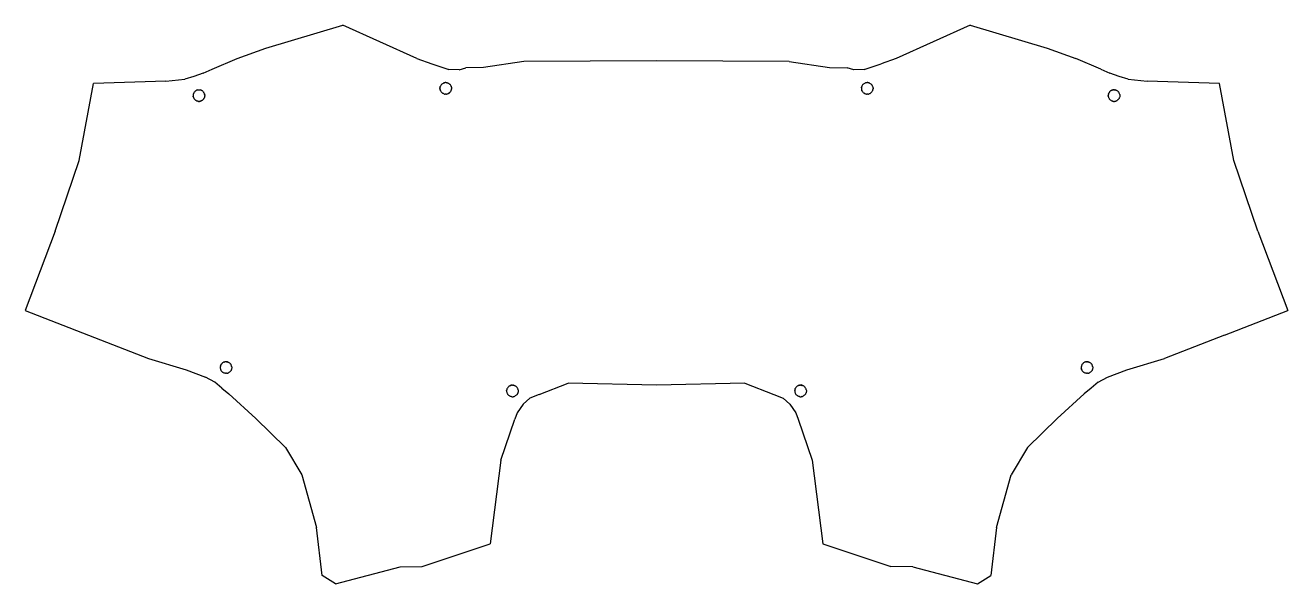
# Model space of a CAD drawing. Extents: x -175 to 175, y -78 to 78.
import ezdxf

# ---------------------------------------------------------------- set-up
doc = ezdxf.new("R2010")
doc.units = 0

msp = doc.modelspace()

# ---------------------------------------------------------------- linework, layer by layer
for p, q in [((-108.4, 71.19), (-87.03, 77.52)), ((-66.56, 68.26), (-87.03, 77.52)), ((87.03, 77.52), (66.56, 68.26)), ((87.03, 77.52), (108.4, 71.19)), ((-116.41, 68.28), (-108.4, 71.19)), ((108.4, 71.19), (116.41, 68.28)), ((-123.37, 65.31), (-116.41, 68.28)), ((-66.56, 68.26), (-62.34, 66.84)), ((-62.34, 66.84), (-57.66, 65.26)), ((-36.83, 67.48), (-48.03, 65.81)), ((0, 67.68), (-36.83, 67.48)), ((36.82, 67.48), (0, 67.68)), ((36.82, 67.48), (48.02, 65.81)), ((57.66, 65.26), (62.34, 66.84)), ((66.56, 68.26), (62.34, 66.84)), ((123.37, 65.31), (116.41, 68.28)), ((-128.47, 63.26), (-130.92, 62.54)), ((-125.84, 64.2), (-128.47, 63.26)), ((-125.84, 64.2), (-123.37, 65.31)), ((-54.79, 65.17), (-57.66, 65.26)), ((-54.79, 65.17), (-52.94, 65.66)), ((-48.03, 65.81), (-52.94, 65.66)), ((48.02, 65.81), (52.94, 65.66)), ((54.78, 65.17), (52.94, 65.66)), ((57.66, 65.26), (54.78, 65.17)), ((123.37, 65.31), (125.84, 64.2)), ((128.47, 63.26), (125.84, 64.2)), ((130.92, 62.54), (128.47, 63.26)), ((-160.27, 39.99), (-156.29, 61.32)), ((-136.24, 62.04), (-156.29, 61.32)), ((-136.24, 62.04), (-130.92, 62.54)), ((-127.33, 59.57), (-127.17, 59.6)), ((-127.33, 59.57), (-127.17, 59.6)), ((-127.17, 59.6), (-127.17, 59.6)), ((-127.17, 59.6), (-127.07, 59.6)), ((-127, 59.6), (-127.07, 59.6)), ((-127, 59.6), (-127, 59.6)), ((-127, 59.6), (-126.83, 59.6)), ((-126.83, 59.6), (-126.83, 59.6)), ((-126.83, 59.6), (-126.67, 59.57)), ((-60.07, 60.33), (-60.1, 60.17)), ((-60.1, 60.17), (-60.07, 60.33)), ((-60.1, 60), (-60.1, 60.17)), ((-60.1, 60.17), (-60.1, 60.17)), ((-60.1, 60.17), (-60.1, 60)), ((-60.1, 60), (-60.1, 59.83)), ((-60.1, 60), (-60.1, 60)), ((-60.1, 59.83), (-60.1, 59.83)), ((-60.1, 59.83), (-60.07, 59.67)), ((-60.03, 60.5), (-60.07, 60.33)), ((-60.07, 60.33), (-60.03, 60.5)), ((-60.07, 60.33), (-60.07, 60.33)), ((-60.07, 59.67), (-60.03, 59.5)), ((-60.07, 59.67), (-60.06, 59.64)), ((-60.07, 59.67), (-60.07, 59.67)), ((-60.03, 59.5), (-60.06, 59.64)), ((-60.03, 60.5), (-59.97, 60.65)), ((-59.97, 60.65), (-60.03, 60.5)), ((-60.03, 60.5), (-60.03, 60.5)), ((-59.89, 60.8), (-59.97, 60.65)), ((-59.89, 60.8), (-59.97, 60.65)), ((-59.97, 60.65), (-59.97, 60.65)), ((-59.8, 60.94), (-59.89, 60.8)), ((-59.89, 60.8), (-59.89, 60.8)), ((-59.69, 61.07), (-59.8, 60.94)), ((-59.8, 60.94), (-59.8, 60.94)), ((-59.57, 61.19), (-59.69, 61.07)), ((-59.57, 61.19), (-59.69, 61.07)), ((-59.69, 61.07), (-59.69, 61.07)), ((-59.44, 61.3), (-59.57, 61.19)), ((-59.44, 61.3), (-59.3, 61.39)), ((-59.44, 61.3), (-59.44, 61.3)), ((-59.3, 61.39), (-59.15, 61.47)), ((-59.3, 61.39), (-59.15, 61.47)), ((-59.3, 61.39), (-59.3, 61.39)), ((-59, 61.53), (-59.15, 61.47)), ((-59, 61.53), (-59.15, 61.47)), ((-59.15, 61.47), (-59.15, 61.47)), ((-58.83, 61.57), (-59, 61.53)), ((-59, 61.53), (-58.83, 61.57)), ((-59, 61.53), (-59, 61.53)), ((-58.67, 61.6), (-58.83, 61.57)), ((-58.67, 61.6), (-58.83, 61.57)), ((-58.83, 61.57), (-58.83, 61.57)), ((-58.67, 61.6), (-58.67, 61.6)), ((-58.67, 61.6), (-58.66, 61.6)), ((-58.5, 61.6), (-58.66, 61.6)), ((-58.5, 61.6), (-58.5, 61.6)), ((-58.5, 61.6), (-58.33, 61.6)), ((-58.17, 61.57), (-58.33, 61.6)), ((-58.33, 61.6), (-58.33, 61.6)), ((-58.17, 61.57), (-58.17, 61.57)), ((-58.17, 61.57), (-58, 61.53)), ((-57.85, 61.47), (-58, 61.53)), ((-58, 61.53), (-58, 61.53)), ((-57.85, 61.47), (-57.7, 61.39)), ((-57.85, 61.47), (-57.85, 61.47)), ((-57.56, 61.3), (-57.7, 61.39)), ((-57.56, 61.3), (-57.7, 61.39)), ((-57.7, 61.39), (-57.7, 61.39)), ((-57.43, 61.19), (-57.56, 61.3)), ((-57.43, 61.19), (-57.56, 61.3)), ((-57.56, 61.3), (-57.56, 61.3)), ((-57.43, 61.19), (-57.31, 61.07)), ((-57.31, 61.07), (-57.43, 61.19)), ((-57.43, 61.19), (-57.43, 61.19)), ((-57.43, 61.19), (-57.43, 61.19)), ((-57.31, 61.07), (-57.31, 61.07)), ((-57.31, 61.07), (-57.2, 60.94)), ((-57.31, 61.07), (-57.2, 60.94)), ((-57.11, 60.8), (-57.2, 60.94)), ((-57.11, 60.8), (-57.2, 60.94)), ((-57.2, 60.94), (-57.2, 60.94)), ((-57.11, 60.8), (-57.11, 60.8)), ((-57.03, 60.65), (-57.11, 60.8)), ((-57.03, 60.65), (-57.03, 60.65)), ((-57.03, 60.65), (-56.97, 60.5)), ((-56.97, 60.5), (-56.97, 60.5)), ((-56.93, 60.33), (-56.97, 60.5)), ((-56.93, 59.67), (-56.97, 59.5)), ((-56.93, 59.67), (-56.97, 59.5)), ((-56.93, 60.33), (-56.93, 60.33)), ((-56.93, 60.33), (-56.9, 60.17)), ((-56.93, 59.67), (-56.9, 59.83)), ((-56.93, 59.67), (-56.9, 59.83)), ((-56.93, 59.67), (-56.93, 59.67)), ((-56.9, 60.17), (-56.9, 60.17)), ((-56.9, 60.17), (-56.9, 60)), ((-56.9, 60), (-56.9, 59.83)), ((-56.9, 60), (-56.9, 60)), ((-56.9, 60), (-56.9, 59.83)), ((-56.9, 59.83), (-56.9, 59.83)), ((56.93, 60.33), (56.9, 60.17)), ((56.9, 60.17), (56.93, 60.33)), ((56.9, 60.17), (56.9, 60)), ((56.9, 60.17), (56.9, 60)), ((56.9, 60.17), (56.9, 60.17)), ((56.9, 60), (56.9, 60)), ((56.9, 60), (56.9, 59.83)), ((56.9, 59.83), (56.93, 59.67)), ((56.9, 59.83), (56.9, 59.83)), ((56.93, 60.33), (56.97, 60.5)), ((56.97, 60.5), (56.93, 60.33)), ((56.93, 60.33), (56.93, 60.33)), ((56.93, 59.67), (56.97, 59.5)), ((56.93, 59.67), (56.93, 59.67)), ((57.03, 60.65), (56.97, 60.5)), ((57.03, 60.65), (56.97, 60.5)), ((56.97, 60.5), (56.97, 60.5)), ((57.11, 60.8), (57.03, 60.65)), ((57.11, 60.8), (57.03, 60.65)), ((57.03, 60.65), (57.03, 60.65)), ((57.2, 60.94), (57.11, 60.8)), ((57.11, 60.8), (57.11, 60.8)), ((57.31, 61.07), (57.2, 60.94)), ((57.2, 60.94), (57.2, 60.94)), ((57.43, 61.19), (57.31, 61.07)), ((57.43, 61.19), (57.31, 61.07)), ((57.31, 61.07), (57.31, 61.07)), ((57.43, 61.19), (57.56, 61.3)), ((57.7, 61.39), (57.56, 61.3)), ((57.56, 61.3), (57.56, 61.3)), ((57.85, 61.47), (57.7, 61.39)), ((57.85, 61.47), (57.7, 61.39)), ((57.7, 61.39), (57.7, 61.39)), ((57.85, 61.47), (58, 61.53)), ((57.85, 61.47), (58, 61.53)), ((57.85, 61.47), (57.85, 61.47)), ((58.17, 61.57), (58, 61.53)), ((58.17, 61.57), (58, 61.53)), ((58, 61.53), (58, 61.53)), ((58.17, 61.57), (58.33, 61.6)), ((58.17, 61.57), (58.33, 61.6)), ((58.17, 61.57), (58.17, 61.57)), ((58.33, 61.6), (58.33, 61.6)), ((58.33, 61.6), (58.5, 61.6)), ((58.33, 61.6), (58.5, 61.6)), ((58.66, 61.6), (58.5, 61.6)), ((58.5, 61.6), (58.5, 61.6)), ((58.67, 61.6), (58.66, 61.6)), ((58.67, 61.6), (58.67, 61.6)), ((58.67, 61.6), (58.83, 61.57)), ((59, 61.53), (58.83, 61.57)), ((58.83, 61.57), (58.83, 61.57)), ((59.15, 61.47), (59, 61.53)), ((59, 61.53), (59, 61.53)), ((59.15, 61.47), (59.3, 61.39)), ((59.15, 61.47), (59.15, 61.47)), ((59.3, 61.39), (59.3, 61.39)), ((59.44, 61.3), (59.3, 61.39)), ((59.44, 61.3), (59.3, 61.39)), ((59.57, 61.19), (59.44, 61.3)), ((59.57, 61.19), (59.44, 61.3)), ((59.44, 61.3), (59.44, 61.3)), ((59.57, 61.19), (59.69, 61.07)), ((59.57, 61.19), (59.57, 61.19)), ((59.57, 61.19), (59.57, 61.19)), ((59.69, 61.07), (59.57, 61.19)), ((59.69, 61.07), (59.8, 60.94)), ((59.69, 61.07), (59.69, 61.07)), ((59.69, 61.07), (59.8, 60.94)), ((59.89, 60.8), (59.8, 60.94)), ((59.8, 60.94), (59.89, 60.8)), ((59.8, 60.94), (59.8, 60.94)), ((59.97, 60.65), (59.89, 60.8)), ((59.89, 60.8), (59.89, 60.8)), ((59.97, 60.65), (59.97, 60.65)), ((59.97, 60.65), (60.03, 60.5)), ((60.03, 60.5), (60.03, 60.5)), ((60.07, 60.33), (60.03, 60.5)), ((60.03, 59.5), (60.06, 59.64)), ((60.07, 59.67), (60.06, 59.64)), ((60.07, 60.33), (60.07, 60.33)), ((60.07, 60.33), (60.1, 60.17)), ((60.1, 59.83), (60.07, 59.67)), ((60.1, 59.83), (60.07, 59.67)), ((60.07, 59.67), (60.07, 59.67)), ((60.1, 60.17), (60.1, 60)), ((60.1, 60.17), (60.1, 60.17)), ((60.1, 59.83), (60.1, 60)), ((60.1, 59.83), (60.1, 60)), ((60.1, 60), (60.1, 60)), ((60.1, 59.83), (60.1, 59.83)), ((126.83, 59.6), (126.67, 59.57)), ((126.83, 59.6), (126.67, 59.57)), ((127, 59.6), (126.83, 59.6)), ((126.83, 59.6), (126.83, 59.6)), ((126.83, 59.6), (127, 59.6)), ((127.07, 59.6), (127, 59.6)), ((127, 59.6), (127, 59.6)), ((127.17, 59.6), (127.07, 59.6)), ((127.17, 59.6), (127.17, 59.6)), ((127.17, 59.6), (127.33, 59.57)), ((130.92, 62.54), (136.24, 62.04)), ((156.29, 61.32), (136.24, 62.04)), ((160.27, 39.99), (156.29, 61.32)), ((-128.57, 58.33), (-128.6, 58.17)), ((-128.6, 58.17), (-128.6, 58.05)), ((-128.6, 58.17), (-128.6, 58)), ((-128.6, 58.17), (-128.6, 58.17)), ((-128.6, 58), (-128.6, 58.05)), ((-128.6, 58), (-128.6, 58)), ((-128.6, 58), (-128.6, 57.83)), ((-128.6, 58), (-128.6, 57.83)), ((-128.6, 57.83), (-128.6, 57.83)), ((-128.6, 57.83), (-128.57, 57.67)), ((-128.57, 57.67), (-128.6, 57.83)), ((-128.53, 58.5), (-128.57, 58.33)), ((-128.53, 58.5), (-128.57, 58.33)), ((-128.57, 58.33), (-128.57, 58.33)), ((-128.57, 57.67), (-128.57, 57.67)), ((-128.57, 57.67), (-128.53, 57.5)), ((-128.47, 58.65), (-128.53, 58.5)), ((-128.53, 58.5), (-128.47, 58.65)), ((-128.53, 58.5), (-128.53, 58.5)), ((-128.53, 57.5), (-128.53, 57.5)), ((-128.53, 57.5), (-128.47, 57.35)), ((-128.39, 58.8), (-128.47, 58.65)), ((-128.39, 58.8), (-128.47, 58.65)), ((-128.47, 58.65), (-128.47, 58.65)), ((-128.47, 57.35), (-128.39, 57.2)), ((-128.47, 57.35), (-128.47, 57.35)), ((-128.3, 58.94), (-128.39, 58.8)), ((-128.39, 58.8), (-128.39, 58.8)), ((-128.39, 57.2), (-128.39, 57.2)), ((-128.39, 57.2), (-128.3, 57.06)), ((-128.19, 59.07), (-128.3, 58.94)), ((-128.19, 59.07), (-128.3, 58.94)), ((-128.3, 58.94), (-128.3, 58.94)), ((-128.3, 57.06), (-128.3, 57.06)), ((-128.3, 57.06), (-128.19, 56.93)), ((-128.3, 57.06), (-128.23, 56.97)), ((-128.19, 56.93), (-128.23, 56.97)), ((-128.07, 59.19), (-128.19, 59.07)), ((-128.07, 59.19), (-128.19, 59.07)), ((-128.19, 59.07), (-128.19, 59.07)), ((-128.19, 56.93), (-128.07, 56.81)), ((-128.19, 56.93), (-128.19, 56.93)), ((-128.07, 59.19), (-127.94, 59.3)), ((-128.07, 56.81), (-128.07, 56.81)), ((-128.07, 56.81), (-127.94, 56.7)), ((-127.94, 56.7), (-128.07, 56.81)), ((-128.07, 56.81), (-128.07, 56.81)), ((-127.94, 59.3), (-127.8, 59.39)), ((-127.94, 59.3), (-127.94, 59.3)), ((-127.94, 56.7), (-127.94, 56.7)), ((-127.94, 56.7), (-127.9, 56.68)), ((-127.9, 56.68), (-127.9, 56.67)), ((-127.8, 56.61), (-127.9, 56.67)), ((-127.8, 59.39), (-127.65, 59.47)), ((-127.8, 59.39), (-127.65, 59.47)), ((-127.8, 59.39), (-127.8, 59.39)), ((-127.8, 56.61), (-127.8, 56.61)), ((-127.65, 56.53), (-127.8, 56.61)), ((-127.5, 59.53), (-127.65, 59.47)), ((-127.5, 59.53), (-127.65, 59.47)), ((-127.65, 59.47), (-127.65, 59.47)), ((-127.65, 56.53), (-127.65, 56.53)), ((-127.65, 56.53), (-127.5, 56.47)), ((-127.33, 59.57), (-127.5, 59.53)), ((-127.33, 59.57), (-127.5, 59.53)), ((-127.5, 59.53), (-127.5, 59.53)), ((-127.5, 56.47), (-127.5, 56.47)), ((-127.33, 56.43), (-127.5, 56.47)), ((-127.33, 59.57), (-127.33, 59.57)), ((-127.33, 56.43), (-127.33, 56.43)), ((-127.17, 56.4), (-127.33, 56.43)), ((-127.17, 56.4), (-127.17, 56.4)), ((-127.17, 56.4), (-127, 56.4)), ((-126.83, 56.4), (-127, 56.4)), ((-127, 56.4), (-126.83, 56.4)), ((-127, 56.4), (-127, 56.4)), ((-126.83, 56.4), (-126.67, 56.43)), ((-126.83, 56.4), (-126.67, 56.43)), ((-126.83, 56.4), (-126.83, 56.4)), ((-126.5, 59.53), (-126.67, 59.57)), ((-126.67, 59.57), (-126.67, 59.57)), ((-126.5, 56.47), (-126.67, 56.43)), ((-126.67, 56.43), (-126.62, 56.44)), ((-126.67, 56.43), (-126.67, 56.43)), ((-126.5, 56.47), (-126.62, 56.44)), ((-126.35, 59.47), (-126.5, 59.53)), ((-126.5, 59.53), (-126.5, 59.53)), ((-126.35, 56.53), (-126.5, 56.47)), ((-126.5, 56.47), (-126.5, 56.47)), ((-126.35, 59.47), (-126.2, 59.39)), ((-126.35, 59.47), (-126.35, 59.47)), ((-126.2, 56.61), (-126.35, 56.53)), ((-126.2, 56.61), (-126.35, 56.53)), ((-126.35, 56.53), (-126.35, 56.53)), ((-126.06, 59.3), (-126.2, 59.39)), ((-126.2, 59.39), (-126.2, 59.39)), ((-126.06, 59.3), (-126.2, 59.39)), ((-126.2, 56.61), (-126.06, 56.7)), ((-126.2, 56.61), (-126.06, 56.7)), ((-126.2, 56.61), (-126.2, 56.61)), ((-125.93, 59.19), (-126.06, 59.3)), ((-125.93, 59.19), (-126.06, 59.3)), ((-126.06, 59.3), (-126.06, 59.3)), ((-125.93, 56.81), (-126.06, 56.7)), ((-126.06, 56.7), (-126.06, 56.7)), ((-125.93, 59.19), (-125.93, 59.19)), ((-125.93, 59.19), (-125.81, 59.07)), ((-125.93, 56.81), (-125.81, 56.93)), ((-125.93, 56.81), (-125.81, 56.93)), ((-125.93, 56.81), (-125.93, 56.81)), ((-125.81, 59.07), (-125.81, 59.07)), ((-125.81, 59.07), (-125.81, 59.07)), ((-125.81, 59.07), (-125.7, 58.94)), ((-125.81, 56.93), (-125.7, 57.06)), ((-125.61, 58.8), (-125.7, 58.94)), ((-125.61, 58.8), (-125.7, 58.94)), ((-125.7, 58.94), (-125.7, 58.94)), ((-125.62, 57.18), (-125.7, 57.06)), ((-125.7, 57.06), (-125.7, 57.06)), ((-125.61, 57.2), (-125.62, 57.18)), ((-125.61, 58.8), (-125.61, 58.8)), ((-125.53, 58.65), (-125.61, 58.8)), ((-125.61, 57.2), (-125.53, 57.35)), ((-125.61, 57.2), (-125.61, 57.2)), ((-125.53, 58.65), (-125.47, 58.5)), ((-125.53, 58.65), (-125.53, 58.65)), ((-125.53, 57.35), (-125.47, 57.5)), ((-125.53, 57.35), (-125.47, 57.5)), ((-125.53, 57.35), (-125.53, 57.35)), ((-125.43, 58.33), (-125.47, 58.5)), ((-125.47, 58.5), (-125.43, 58.33)), ((-125.47, 58.5), (-125.47, 58.5)), ((-125.43, 57.67), (-125.47, 57.5)), ((-125.47, 57.5), (-125.47, 57.5)), ((-125.43, 58.33), (-125.43, 58.33)), ((-125.43, 58.33), (-125.4, 58.17)), ((-125.4, 57.83), (-125.43, 57.67)), ((-125.43, 57.67), (-125.43, 57.67)), ((-125.4, 58.17), (-125.4, 58.17)), ((-125.4, 58.17), (-125.4, 58.07)), ((-125.4, 58.07), (-125.4, 58)), ((-125.4, 57.83), (-125.4, 58)), ((-125.4, 58), (-125.4, 58)), ((-125.4, 57.83), (-125.4, 57.83)), ((-60.03, 59.5), (-60.03, 59.5)), ((-60.03, 59.5), (-60, 59.43)), ((-60, 59.43), (-59.97, 59.35)), ((-59.89, 59.2), (-59.97, 59.35)), ((-59.97, 59.35), (-59.97, 59.35)), ((-59.97, 59.35), (-59.89, 59.2)), ((-59.89, 59.2), (-59.8, 59.06)), ((-59.89, 59.2), (-59.8, 59.06)), ((-59.89, 59.2), (-59.89, 59.2)), ((-59.69, 58.93), (-59.8, 59.06)), ((-59.8, 59.06), (-59.8, 59.06)), ((-59.8, 59.06), (-59.69, 58.93)), ((-59.57, 58.81), (-59.69, 58.93)), ((-59.69, 58.93), (-59.69, 58.93)), ((-59.57, 58.81), (-59.57, 58.81)), ((-59.57, 58.81), (-59.57, 58.81)), ((-59.57, 58.81), (-59.44, 58.7)), ((-59.57, 58.81), (-59.44, 58.7)), ((-59.44, 58.7), (-59.3, 58.61)), ((-59.44, 58.7), (-59.44, 58.7)), ((-59.15, 58.53), (-59.3, 58.61)), ((-59.15, 58.53), (-59.3, 58.61)), ((-59.3, 58.61), (-59.3, 58.61)), ((-59.15, 58.53), (-59.15, 58.53)), ((-59.15, 58.53), (-59, 58.47)), ((-59, 58.47), (-59, 58.47)), ((-58.83, 58.43), (-59, 58.47)), ((-58.83, 58.43), (-59, 58.47)), ((-58.83, 58.43), (-58.83, 58.43)), ((-58.83, 58.43), (-58.67, 58.4)), ((-58.83, 58.43), (-58.67, 58.4)), ((-58.67, 58.4), (-58.67, 58.4)), ((-58.5, 58.4), (-58.67, 58.4)), ((-58.33, 58.4), (-58.5, 58.4)), ((-58.5, 58.4), (-58.5, 58.4)), ((-58.33, 58.4), (-58.17, 58.43)), ((-58.33, 58.4), (-58.17, 58.43)), ((-58.33, 58.4), (-58.33, 58.4)), ((-58.17, 58.43), (-58.01, 58.47)), ((-58.17, 58.43), (-58.17, 58.43)), ((-58, 58.47), (-58.01, 58.47)), ((-58, 58.47), (-57.85, 58.53)), ((-58, 58.47), (-58, 58.47)), ((-57.7, 58.61), (-57.85, 58.53)), ((-57.85, 58.53), (-57.85, 58.53)), ((-57.7, 58.61), (-57.56, 58.7)), ((-57.7, 58.61), (-57.56, 58.7)), ((-57.7, 58.61), (-57.7, 58.61)), ((-57.43, 58.81), (-57.56, 58.7)), ((-57.56, 58.7), (-57.43, 58.81)), ((-57.56, 58.7), (-57.56, 58.7)), ((-57.31, 58.93), (-57.43, 58.81)), ((-57.2, 59.06), (-57.31, 58.93)), ((-57.2, 59.06), (-57.31, 58.93)), ((-57.31, 58.93), (-57.31, 58.93)), ((-57.2, 59.06), (-57.11, 59.2)), ((-57.2, 59.06), (-57.11, 59.2)), ((-57.2, 59.06), (-57.2, 59.06)), ((-57.11, 59.2), (-57.1, 59.23)), ((-57.11, 59.2), (-57.11, 59.2)), ((-57.03, 59.35), (-57.1, 59.23)), ((-57.03, 59.35), (-56.99, 59.47)), ((-57.03, 59.35), (-57.03, 59.35)), ((-56.97, 59.5), (-56.99, 59.47)), ((-56.97, 59.5), (-56.97, 59.5)), ((56.97, 59.5), (57.03, 59.35)), ((56.97, 59.5), (56.99, 59.47)), ((56.97, 59.5), (56.97, 59.5)), ((57.03, 59.35), (56.99, 59.47)), ((57.03, 59.35), (57.11, 59.2)), ((57.03, 59.35), (57.1, 59.23)), ((57.03, 59.35), (57.03, 59.35)), ((57.11, 59.2), (57.1, 59.23)), ((57.1, 59.23), (57.11, 59.2)), ((57.11, 59.2), (57.11, 59.2)), ((57.11, 59.2), (57.2, 59.06)), ((57.31, 58.93), (57.2, 59.06)), ((57.2, 59.06), (57.2, 59.06)), ((57.2, 59.06), (57.31, 58.93)), ((57.43, 58.81), (57.31, 58.93)), ((57.31, 58.93), (57.31, 58.93)), ((57.43, 58.81), (57.31, 58.93)), ((57.43, 58.81), (57.43, 58.81)), ((57.43, 58.81), (57.56, 58.7)), ((57.43, 58.81), (57.56, 58.7)), ((57.43, 58.81), (57.43, 58.81)), ((57.56, 58.7), (57.7, 58.61)), ((57.56, 58.7), (57.56, 58.7)), ((57.56, 58.7), (57.7, 58.61)), ((57.85, 58.53), (57.7, 58.61)), ((57.7, 58.61), (57.7, 58.61)), ((57.85, 58.53), (57.85, 58.53)), ((57.85, 58.53), (58, 58.47)), ((58, 58.47), (58, 58.47)), ((58, 58.47), (58.01, 58.47)), ((58.01, 58.47), (58.17, 58.43)), ((58.17, 58.43), (58.17, 58.43)), ((58.17, 58.43), (58.33, 58.4)), ((58.17, 58.43), (58.33, 58.4)), ((58.5, 58.4), (58.33, 58.4)), ((58.33, 58.4), (58.33, 58.4)), ((58.5, 58.4), (58.33, 58.4)), ((58.67, 58.4), (58.5, 58.4)), ((58.67, 58.4), (58.5, 58.4)), ((58.5, 58.4), (58.5, 58.4)), ((58.67, 58.4), (58.83, 58.43)), ((58.67, 58.4), (58.83, 58.43)), ((58.67, 58.4), (58.67, 58.4)), ((59, 58.47), (58.83, 58.43)), ((58.83, 58.43), (58.83, 58.43)), ((59.15, 58.53), (59, 58.47)), ((59, 58.47), (59, 58.47)), ((59.15, 58.53), (59.3, 58.61)), ((59.15, 58.53), (59.3, 58.61)), ((59.15, 58.53), (59.15, 58.53)), ((59.44, 58.7), (59.3, 58.61)), ((59.44, 58.7), (59.3, 58.61)), ((59.3, 58.61), (59.3, 58.61)), ((59.44, 58.7), (59.57, 58.81)), ((59.44, 58.7), (59.44, 58.7)), ((59.57, 58.81), (59.69, 58.93)), ((59.69, 58.93), (59.8, 59.06)), ((59.69, 58.93), (59.69, 58.93)), ((59.89, 59.2), (59.8, 59.06)), ((59.8, 59.06), (59.8, 59.06)), ((59.89, 59.2), (59.97, 59.35)), ((59.89, 59.2), (59.89, 59.2)), ((60, 59.44), (59.97, 59.35)), ((59.97, 59.35), (59.97, 59.35)), ((60.03, 59.5), (60, 59.44)), ((60.03, 59.5), (60.03, 59.5)), ((125.43, 58.33), (125.4, 58.17)), ((125.43, 58.33), (125.4, 58.17)), ((125.4, 58.17), (125.4, 58)), ((125.4, 58.17), (125.4, 58.17)), ((125.4, 58.17), (125.4, 58.07)), ((125.4, 58), (125.4, 58.07)), ((125.4, 58), (125.4, 58)), ((125.4, 58), (125.4, 57.83)), ((125.4, 58), (125.4, 57.83)), ((125.4, 57.83), (125.4, 57.83)), ((125.4, 57.83), (125.43, 57.67)), ((125.43, 57.67), (125.4, 57.83)), ((125.47, 58.5), (125.43, 58.33)), ((125.43, 58.33), (125.43, 58.33)), ((125.43, 57.67), (125.47, 57.5)), ((125.43, 57.67), (125.47, 57.5)), ((125.43, 57.67), (125.43, 57.67)), ((125.53, 58.65), (125.47, 58.5)), ((125.47, 58.5), (125.53, 58.65)), ((125.47, 58.5), (125.47, 58.5)), ((125.47, 57.5), (125.47, 57.5)), ((125.47, 57.5), (125.53, 57.35)), ((125.47, 57.5), (125.53, 57.35)), ((125.61, 58.8), (125.53, 58.65)), ((125.61, 58.8), (125.53, 58.65)), ((125.53, 58.65), (125.53, 58.65)), ((125.53, 57.35), (125.61, 57.2)), ((125.53, 57.35), (125.53, 57.35)), ((125.7, 58.94), (125.61, 58.8)), ((125.61, 58.8), (125.61, 58.8)), ((125.61, 57.2), (125.62, 57.18)), ((125.61, 57.2), (125.61, 57.2)), ((125.62, 57.18), (125.7, 57.06)), ((125.62, 57.18), (125.7, 57.06)), ((125.81, 59.07), (125.7, 58.94)), ((125.81, 59.07), (125.7, 58.94)), ((125.7, 58.94), (125.7, 58.94)), ((125.7, 57.06), (125.7, 57.06)), ((125.7, 57.06), (125.81, 56.93)), ((125.7, 57.06), (125.81, 56.93)), ((125.81, 59.07), (125.93, 59.19)), ((125.81, 59.07), (125.93, 59.19)), ((125.81, 56.93), (125.81, 56.93)), ((125.81, 56.93), (125.81, 56.93)), ((125.93, 56.81), (125.81, 56.93)), ((125.93, 56.81), (125.81, 56.93)), ((126.06, 59.3), (125.93, 59.19)), ((125.93, 59.19), (125.93, 59.19)), ((125.93, 56.81), (125.93, 56.81)), ((125.93, 56.81), (126.06, 56.7)), ((126.2, 59.39), (126.06, 59.3)), ((126.06, 59.3), (126.06, 59.3)), ((126.06, 56.7), (126.06, 56.7)), ((126.2, 56.61), (126.06, 56.7)), ((126.35, 59.47), (126.2, 59.39)), ((126.2, 59.39), (126.35, 59.47)), ((126.2, 59.39), (126.2, 59.39)), ((126.2, 56.61), (126.2, 56.61)), ((126.2, 56.61), (126.35, 56.53)), ((126.5, 59.53), (126.35, 59.47)), ((126.5, 59.53), (126.35, 59.47)), ((126.35, 59.47), (126.35, 59.47)), ((126.5, 56.47), (126.35, 56.53)), ((126.35, 56.53), (126.35, 56.53)), ((126.5, 59.53), (126.67, 59.57)), ((126.5, 59.53), (126.67, 59.57)), ((126.5, 59.53), (126.5, 59.53)), ((126.67, 56.43), (126.5, 56.47)), ((126.5, 56.47), (126.5, 56.47)), ((126.5, 56.47), (126.62, 56.44)), ((126.67, 56.43), (126.62, 56.44)), ((126.67, 59.57), (126.67, 59.57)), ((126.67, 56.43), (126.67, 56.43)), ((126.83, 56.4), (126.67, 56.43)), ((126.83, 56.4), (127, 56.4)), ((126.83, 56.4), (126.83, 56.4)), ((127, 56.4), (127.17, 56.4)), ((127, 56.4), (127, 56.4)), ((127, 56.4), (127.17, 56.4)), ((127.33, 56.43), (127.17, 56.4)), ((127.33, 56.43), (127.17, 56.4)), ((127.17, 56.4), (127.17, 56.4)), ((127.5, 59.53), (127.33, 59.57)), ((127.33, 59.57), (127.33, 59.57)), ((127.33, 56.43), (127.5, 56.47)), ((127.33, 56.43), (127.5, 56.47)), ((127.33, 56.43), (127.33, 56.43)), ((127.5, 59.53), (127.5, 59.53)), ((127.5, 59.53), (127.65, 59.47)), ((127.5, 56.47), (127.65, 56.53)), ((127.5, 56.47), (127.65, 56.53)), ((127.5, 56.47), (127.5, 56.47)), ((127.8, 59.39), (127.65, 59.47)), ((127.65, 59.47), (127.65, 59.47)), ((127.65, 56.53), (127.8, 56.61)), ((127.65, 56.53), (127.8, 56.61)), ((127.65, 56.53), (127.65, 56.53)), ((127.8, 59.39), (127.8, 59.39)), ((127.8, 59.39), (127.94, 59.3)), ((127.8, 59.39), (127.94, 59.3)), ((127.8, 56.61), (127.9, 56.67)), ((127.8, 56.61), (127.8, 56.61)), ((127.94, 56.7), (127.9, 56.68)), ((127.9, 56.67), (127.9, 56.68)), ((128.07, 59.19), (127.94, 59.3)), ((128.07, 59.19), (127.94, 59.3)), ((127.94, 59.3), (127.94, 59.3)), ((128.07, 56.81), (127.94, 56.7)), ((127.94, 56.7), (127.94, 56.7)), ((128.07, 59.19), (128.07, 59.19)), ((128.07, 59.19), (128.07, 59.19)), ((128.07, 59.19), (128.19, 59.07)), ((128.19, 56.93), (128.07, 56.81)), ((128.19, 56.93), (128.07, 56.81)), ((128.3, 58.94), (128.19, 59.07)), ((128.19, 59.07), (128.19, 59.07)), ((128.23, 56.97), (128.19, 56.93)), ((128.19, 56.93), (128.19, 56.93)), ((128.3, 57.06), (128.23, 56.97)), ((128.3, 58.94), (128.3, 58.94)), ((128.39, 58.8), (128.3, 58.94)), ((128.39, 58.8), (128.3, 58.94)), ((128.3, 57.06), (128.39, 57.2)), ((128.3, 57.06), (128.3, 57.06)), ((128.39, 58.8), (128.39, 58.8)), ((128.47, 58.65), (128.39, 58.8)), ((128.47, 57.35), (128.39, 57.2)), ((128.47, 57.35), (128.39, 57.2)), ((128.39, 57.2), (128.39, 57.2)), ((128.53, 58.5), (128.47, 58.65)), ((128.47, 58.65), (128.47, 58.65)), ((128.47, 57.35), (128.53, 57.5)), ((128.47, 57.35), (128.53, 57.5)), ((128.47, 57.35), (128.47, 57.35)), ((128.57, 58.33), (128.53, 58.5)), ((128.53, 58.5), (128.53, 58.5)), ((128.57, 57.67), (128.53, 57.5)), ((128.57, 57.67), (128.53, 57.5)), ((128.53, 57.5), (128.53, 57.5)), ((128.57, 58.33), (128.57, 58.33)), ((128.57, 58.33), (128.6, 58.17)), ((128.57, 58.33), (128.6, 58.17)), ((128.6, 57.83), (128.57, 57.67)), ((128.57, 57.67), (128.57, 57.67)), ((128.6, 58.17), (128.6, 58.17)), ((128.6, 58.17), (128.6, 58.06)), ((128.6, 58.06), (128.6, 58)), ((128.6, 58), (128.6, 57.83)), ((128.6, 58), (128.6, 58)), ((128.6, 57.83), (128.6, 57.83)), ((-166.95, 20.34), (-160.27, 39.99)), ((166.95, 20.34), (160.27, 39.99)), ((-166.95, 20.34), (-175.23, -1.63)), ((166.95, 20.34), (175.23, -1.63)), ((-175.23, -1.63), (-157.67, -8.49)), ((157.67, -8.49), (175.23, -1.63)), ((-157.67, -8.49), (-141.05, -14.99)), ((157.67, -8.49), (141.04, -14.99)), ((-141.05, -14.99), (-130.52, -18.16)), ((-121.07, -17.17), (-121.1, -17.33)), ((-121.07, -17.17), (-121.1, -17.33)), ((-121.1, -17.33), (-121.1, -17.33)), ((-121.1, -17.33), (-121.1, -17.5)), ((-121.1, -17.5), (-121.1, -17.67)), ((-121.1, -17.5), (-121.1, -17.67)), ((-121.1, -17.5), (-121.1, -17.5)), ((-121.03, -17), (-121.07, -17.17)), ((-121.07, -17.17), (-121.07, -17.17)), ((-121.03, -17), (-120.97, -16.85)), ((-120.97, -16.85), (-121.03, -17)), ((-121.03, -17), (-121.03, -17)), ((-120.89, -16.7), (-120.97, -16.85)), ((-120.89, -16.7), (-120.97, -16.85)), ((-120.97, -16.85), (-120.97, -16.85)), ((-120.8, -16.56), (-120.89, -16.7)), ((-120.8, -16.56), (-120.89, -16.7)), ((-120.89, -16.7), (-120.89, -16.7)), ((-120.8, -16.56), (-120.69, -16.43)), ((-120.69, -16.43), (-120.8, -16.56)), ((-120.8, -16.56), (-120.8, -16.56)), ((-120.57, -16.31), (-120.69, -16.43)), ((-120.57, -16.31), (-120.69, -16.43)), ((-120.44, -16.2), (-120.57, -16.31)), ((-120.44, -16.2), (-120.57, -16.31)), ((-120.57, -16.31), (-120.57, -16.31)), ((-120.3, -16.11), (-120.44, -16.2)), ((-120.44, -16.2), (-120.44, -16.2)), ((-120.3, -16.11), (-120.19, -16.05)), ((-120.3, -16.11), (-120.3, -16.11)), ((-120.15, -16.03), (-120.19, -16.05)), ((-120, -15.97), (-120.15, -16.03)), ((-120, -15.97), (-120.15, -16.03)), ((-120.15, -16.03), (-120.15, -16.03)), ((-120, -15.97), (-119.83, -15.93)), ((-120, -15.97), (-120, -15.97)), ((-119.67, -15.9), (-119.83, -15.93)), ((-119.67, -15.9), (-119.83, -15.93)), ((-119.83, -15.93), (-119.83, -15.93)), ((-119.5, -15.9), (-119.67, -15.9)), ((-119.5, -15.9), (-119.67, -15.9)), ((-119.67, -15.9), (-119.67, -15.9)), ((-119.33, -15.9), (-119.5, -15.9)), ((-119.5, -15.9), (-119.5, -15.9)), ((-119.33, -15.9), (-119.5, -15.9)), ((-119.33, -15.9), (-119.33, -15.9)), ((-119.33, -15.9), (-119.17, -15.93)), ((-119.17, -15.93), (-119.33, -15.9)), ((-119.08, -15.95), (-119.17, -15.93)), ((-119.17, -15.93), (-119.17, -15.93)), ((-119, -15.97), (-119.08, -15.95)), ((-119, -15.97), (-118.85, -16.03)), ((-119, -15.97), (-118.85, -16.03)), ((-119, -15.97), (-119, -15.97)), ((-118.7, -16.11), (-118.85, -16.03)), ((-118.85, -16.03), (-118.85, -16.03)), ((-118.7, -16.11), (-118.7, -16.11)), ((-118.7, -16.11), (-118.56, -16.2)), ((-118.43, -16.31), (-118.56, -16.2)), ((-118.43, -16.31), (-118.56, -16.2)), ((-118.56, -16.2), (-118.56, -16.2)), ((-118.43, -16.31), (-118.43, -16.31)), ((-118.43, -16.31), (-118.31, -16.43)), ((-118.2, -16.56), (-118.31, -16.43)), ((-118.2, -16.56), (-118.31, -16.43)), ((-118.31, -16.43), (-118.31, -16.43)), ((-118.31, -16.43), (-118.31, -16.43)), ((-118.2, -16.56), (-118.2, -16.56)), ((-118.11, -16.7), (-118.2, -16.56)), ((-118.11, -16.7), (-118.11, -16.7)), ((-118.03, -16.85), (-118.11, -16.7)), ((-118.03, -16.85), (-118.11, -16.7)), ((-117.97, -17), (-118.03, -16.85)), ((-117.97, -17), (-118.03, -16.85)), ((-118.03, -16.85), (-118.03, -16.85)), ((-117.93, -17.17), (-117.97, -17)), ((-117.97, -17), (-117.97, -17)), ((-117.93, -17.17), (-117.93, -17.17)), ((-117.93, -17.17), (-117.9, -17.33)), ((-117.9, -17.33), (-117.9, -17.33)), ((-117.9, -17.33), (-117.9, -17.5)), ((-117.9, -17.5), (-117.9, -17.5)), ((-117.9, -17.5), (-117.9, -17.52)), ((-117.9, -17.52), (-117.9, -17.67)), ((117.93, -17.17), (117.9, -17.33)), ((117.93, -17.17), (117.9, -17.33)), ((117.9, -17.33), (117.9, -17.5)), ((117.9, -17.33), (117.9, -17.33)), ((117.9, -17.5), (117.9, -17.5)), ((117.9, -17.5), (117.9, -17.52)), ((117.9, -17.52), (117.9, -17.67)), ((117.97, -17), (117.93, -17.17)), ((117.97, -17), (117.93, -17.17)), ((117.93, -17.17), (117.93, -17.17)), ((118.03, -16.85), (117.97, -17)), ((117.97, -17), (117.97, -17)), ((118.11, -16.7), (118.03, -16.85)), ((118.11, -16.7), (118.03, -16.85)), ((118.03, -16.85), (118.03, -16.85)), ((118.2, -16.56), (118.11, -16.7)), ((118.11, -16.7), (118.11, -16.7)), ((118.31, -16.43), (118.2, -16.56)), ((118.2, -16.56), (118.2, -16.56)), ((118.43, -16.31), (118.31, -16.43)), ((118.56, -16.2), (118.43, -16.31)), ((118.43, -16.31), (118.43, -16.31)), ((118.7, -16.11), (118.56, -16.2)), ((118.56, -16.2), (118.56, -16.2)), ((118.7, -16.11), (118.85, -16.03)), ((118.85, -16.03), (118.7, -16.11)), ((118.7, -16.11), (118.7, -16.11)), ((119, -15.97), (118.85, -16.03)), ((119, -15.97), (118.85, -16.03)), ((118.85, -16.03), (118.85, -16.03)), ((119, -15.97), (119.07, -15.96)), ((119, -15.97), (119, -15.97)), ((119.17, -15.93), (119.07, -15.96)), ((119.33, -15.9), (119.17, -15.93)), ((119.33, -15.9), (119.17, -15.93)), ((119.17, -15.93), (119.17, -15.93)), ((119.33, -15.9), (119.33, -15.9)), ((119.33, -15.9), (119.5, -15.9)), ((119.67, -15.9), (119.5, -15.9)), ((119.5, -15.9), (119.5, -15.9)), ((119.67, -15.9), (119.5, -15.9)), ((119.83, -15.93), (119.67, -15.9)), ((119.67, -15.9), (119.67, -15.9)), ((119.67, -15.9), (119.83, -15.93)), ((120, -15.97), (119.83, -15.93)), ((120, -15.97), (119.83, -15.93)), ((119.83, -15.93), (119.83, -15.93)), ((120, -15.97), (120, -15.97)), ((120, -15.97), (120.15, -16.03)), ((120.19, -16.05), (120.15, -16.03)), ((120.15, -16.03), (120.15, -16.03)), ((120.3, -16.11), (120.19, -16.05)), ((120.3, -16.11), (120.3, -16.11)), ((120.3, -16.11), (120.44, -16.2)), ((120.3, -16.11), (120.44, -16.2)), ((120.44, -16.2), (120.44, -16.2)), ((120.57, -16.31), (120.44, -16.2)), ((120.57, -16.31), (120.57, -16.31)), ((120.57, -16.31), (120.69, -16.43)), ((120.69, -16.43), (120.69, -16.43)), ((120.69, -16.43), (120.69, -16.43)), ((120.8, -16.56), (120.69, -16.43)), ((120.89, -16.7), (120.8, -16.56)), ((120.8, -16.56), (120.8, -16.56)), ((120.89, -16.7), (120.89, -16.7)), ((120.97, -16.85), (120.89, -16.7)), ((121.03, -17), (120.97, -16.85)), ((120.97, -16.85), (120.97, -16.85)), ((121.07, -17.17), (121.03, -17)), ((121.07, -17.17), (121.03, -17)), ((121.03, -17), (121.03, -17)), ((121.07, -17.17), (121.07, -17.17)), ((121.07, -17.17), (121.1, -17.33)), ((121.1, -17.33), (121.1, -17.5)), ((121.1, -17.33), (121.1, -17.5)), ((121.1, -17.33), (121.1, -17.33)), ((121.1, -17.5), (121.1, -17.5)), ((121.1, -17.5), (121.1, -17.67)), ((130.52, -18.16), (141.04, -14.99)), ((-130.52, -18.16), (-125.18, -20.18)), ((-122.64, -21.54), (-125.18, -20.18)), ((-121.1, -17.67), (-121.1, -17.67)), ((-121.1, -17.67), (-121.07, -17.83)), ((-121.07, -17.83), (-121.03, -18)), ((-121.07, -17.83), (-121.03, -18)), ((-121.07, -17.83), (-121.07, -17.83)), ((-121.03, -18), (-121.03, -18)), ((-121.03, -18), (-120.97, -18.15)), ((-120.97, -18.15), (-120.89, -18.3)), ((-120.97, -18.15), (-120.97, -18.15)), ((-120.89, -18.3), (-120.8, -18.44)), ((-120.89, -18.3), (-120.81, -18.43)), ((-120.89, -18.3), (-120.89, -18.3)), ((-120.8, -18.44), (-120.81, -18.43)), ((-120.8, -18.44), (-120.8, -18.44)), ((-120.8, -18.44), (-120.69, -18.57)), ((-120.69, -18.57), (-120.69, -18.57)), ((-120.69, -18.57), (-120.69, -18.57)), ((-120.57, -18.69), (-120.69, -18.57)), ((-120.57, -18.69), (-120.57, -18.69)), ((-120.57, -18.69), (-120.44, -18.8)), ((-120.3, -18.89), (-120.44, -18.8)), ((-120.44, -18.8), (-120.3, -18.89)), ((-120.44, -18.8), (-120.44, -18.8)), ((-120.3, -18.89), (-120.3, -18.89)), ((-120.3, -18.89), (-120.15, -18.97)), ((-120, -19.03), (-120.15, -18.97)), ((-120.15, -18.97), (-120.15, -18.97)), ((-120, -19.03), (-120, -19.03)), ((-119.83, -19.07), (-120, -19.03)), ((-119.67, -19.1), (-119.83, -19.07)), ((-119.83, -19.07), (-119.83, -19.07)), ((-119.67, -19.1), (-119.67, -19.1)), ((-119.67, -19.1), (-119.5, -19.1)), ((-119.67, -19.1), (-119.5, -19.1)), ((-119.5, -19.1), (-119.5, -19.1)), ((-119.5, -19.1), (-119.33, -19.1)), ((-119.17, -19.07), (-119.33, -19.1)), ((-119.17, -19.07), (-119.33, -19.1)), ((-119.33, -19.1), (-119.33, -19.1)), ((-119.17, -19.07), (-119, -19.03)), ((-119.17, -19.07), (-119, -19.03)), ((-119.17, -19.07), (-119.17, -19.07)), ((-119, -19.03), (-118.85, -18.97)), ((-119, -19.03), (-118.85, -18.97)), ((-119, -19.03), (-119, -19.03)), ((-118.85, -18.97), (-118.7, -18.89)), ((-118.85, -18.97), (-118.7, -18.89)), ((-118.85, -18.97), (-118.85, -18.97)), ((-118.56, -18.8), (-118.7, -18.89)), ((-118.7, -18.89), (-118.7, -18.89)), ((-118.43, -18.69), (-118.56, -18.8)), ((-118.43, -18.69), (-118.56, -18.8)), ((-118.56, -18.8), (-118.56, -18.8)), ((-118.31, -18.57), (-118.43, -18.69)), ((-118.31, -18.57), (-118.43, -18.69)), ((-118.43, -18.69), (-118.43, -18.69)), ((-118.2, -18.44), (-118.31, -18.57)), ((-118.2, -18.44), (-118.31, -18.57)), ((-118.2, -18.44), (-118.11, -18.3)), ((-118.11, -18.3), (-118.2, -18.44)), ((-118.2, -18.44), (-118.2, -18.44)), ((-118.03, -18.15), (-118.11, -18.3)), ((-118.03, -18.15), (-118.11, -18.3)), ((-118.11, -18.3), (-118.11, -18.3)), ((-118.03, -18.15), (-117.97, -18)), ((-118.03, -18.15), (-117.97, -18)), ((-118.03, -18.15), (-118.03, -18.15)), ((-117.95, -17.92), (-117.97, -18)), ((-117.97, -18), (-117.97, -18)), ((-117.93, -17.83), (-117.95, -17.92)), ((-117.9, -17.67), (-117.93, -17.83)), ((-117.93, -17.83), (-117.93, -17.83)), ((-117.9, -17.67), (-117.9, -17.67)), ((-117.9, -17.67), (-117.9, -17.67)), ((117.9, -17.67), (117.93, -17.83)), ((117.9, -17.67), (117.9, -17.67)), ((117.93, -17.83), (117.9, -17.67)), ((117.9, -17.67), (117.9, -17.67)), ((117.93, -17.83), (117.97, -18)), ((117.93, -17.83), (117.95, -17.92)), ((117.93, -17.83), (117.93, -17.83)), ((117.97, -18), (117.95, -17.92)), ((117.97, -18), (117.97, -18)), ((117.97, -18), (118.03, -18.15)), ((118.03, -18.15), (118.11, -18.3)), ((118.03, -18.15), (118.03, -18.15)), ((118.11, -18.3), (118.2, -18.44)), ((118.11, -18.3), (118.11, -18.3)), ((118.2, -18.44), (118.2, -18.44)), ((118.2, -18.44), (118.31, -18.57)), ((118.31, -18.57), (118.31, -18.57)), ((118.31, -18.57), (118.31, -18.57)), ((118.43, -18.69), (118.31, -18.57)), ((118.43, -18.69), (118.56, -18.8)), ((118.43, -18.69), (118.43, -18.69)), ((118.7, -18.89), (118.56, -18.8)), ((118.56, -18.8), (118.56, -18.8)), ((118.56, -18.8), (118.7, -18.89)), ((118.7, -18.89), (118.7, -18.89)), ((118.7, -18.89), (118.85, -18.97)), ((119, -19.03), (118.85, -18.97)), ((118.85, -18.97), (118.85, -18.97)), ((119, -19.03), (119, -19.03)), ((119.17, -19.07), (119, -19.03)), ((119.17, -19.07), (119.17, -19.07)), ((119.33, -19.1), (119.17, -19.07)), ((119.33, -19.1), (119.5, -19.1)), ((119.33, -19.1), (119.33, -19.1)), ((119.33, -19.1), (119.5, -19.1)), ((119.5, -19.1), (119.5, -19.1)), ((119.5, -19.1), (119.67, -19.1)), ((119.83, -19.07), (119.67, -19.1)), ((119.83, -19.07), (119.67, -19.1)), ((119.67, -19.1), (119.67, -19.1)), ((119.83, -19.07), (120, -19.03)), ((119.83, -19.07), (120, -19.03)), ((119.83, -19.07), (119.83, -19.07)), ((120, -19.03), (120.15, -18.97)), ((120, -19.03), (120.15, -18.97)), ((120, -19.03), (120, -19.03)), ((120.15, -18.97), (120.3, -18.89)), ((120.15, -18.97), (120.3, -18.89)), ((120.15, -18.97), (120.15, -18.97)), ((120.44, -18.8), (120.3, -18.89)), ((120.3, -18.89), (120.3, -18.89)), ((120.57, -18.69), (120.44, -18.8)), ((120.57, -18.69), (120.44, -18.8)), ((120.44, -18.8), (120.44, -18.8)), ((120.69, -18.57), (120.57, -18.69)), ((120.69, -18.57), (120.57, -18.69)), ((120.57, -18.69), (120.57, -18.69)), ((120.8, -18.44), (120.69, -18.57)), ((120.8, -18.44), (120.69, -18.57)), ((120.8, -18.44), (120.81, -18.43)), ((120.8, -18.44), (120.8, -18.44)), ((120.89, -18.3), (120.81, -18.43)), ((120.97, -18.15), (120.89, -18.3)), ((120.97, -18.15), (120.89, -18.3)), ((120.89, -18.3), (120.89, -18.3)), ((120.97, -18.15), (121.03, -18)), ((120.97, -18.15), (121.03, -18)), ((120.97, -18.15), (120.97, -18.15)), ((121.07, -17.83), (121.03, -18)), ((121.03, -18), (121.03, -18)), ((121.1, -17.67), (121.07, -17.83)), ((121.1, -17.67), (121.07, -17.83)), ((121.07, -17.83), (121.07, -17.83)), ((121.1, -17.67), (121.1, -17.67)), ((122.64, -21.54), (125.17, -20.18)), ((125.17, -20.18), (130.52, -18.16)), ((-120.7, -23.19), (-122.64, -21.54)), ((-120.7, -23.19), (-118.7, -24.8)), ((-41.57, -23.67), (-41.6, -23.83)), ((-41.6, -23.83), (-41.6, -23.83)), ((-41.6, -23.83), (-41.6, -24)), ((-41.6, -23.83), (-41.6, -23.91)), ((-41.6, -24), (-41.6, -23.91)), ((-41.6, -24), (-41.6, -24.17)), ((-41.6, -24), (-41.6, -24)), ((-41.6, -24.17), (-41.6, -24.17)), ((-41.6, -24.17), (-41.57, -24.33)), ((-41.53, -23.5), (-41.57, -23.67)), ((-41.57, -23.67), (-41.57, -23.67)), ((-41.57, -24.33), (-41.57, -24.33)), ((-41.57, -24.33), (-41.53, -24.5)), ((-41.47, -23.35), (-41.53, -23.5)), ((-41.53, -23.5), (-41.47, -23.35)), ((-41.53, -23.5), (-41.53, -23.5)), ((-41.53, -24.5), (-41.53, -24.5)), ((-41.53, -24.5), (-41.47, -24.65)), ((-41.39, -23.2), (-41.47, -23.35)), ((-41.39, -23.2), (-41.47, -23.35)), ((-41.47, -23.35), (-41.47, -23.35)), ((-41.3, -23.06), (-41.39, -23.2)), ((-41.39, -23.2), (-41.39, -23.2)), ((-41.19, -22.93), (-41.3, -23.06)), ((-41.3, -23.06), (-41.19, -22.93)), ((-41.3, -23.06), (-41.3, -23.06)), ((-41.12, -22.86), (-41.19, -22.93)), ((-41.07, -22.81), (-41.12, -22.86)), ((-41.07, -22.81), (-41.12, -22.86)), ((-40.94, -22.7), (-41.07, -22.81)), ((-41.07, -22.81), (-41.07, -22.81)), ((-40.8, -22.61), (-40.94, -22.7)), ((-40.94, -22.7), (-40.94, -22.7)), ((-40.8, -22.61), (-40.65, -22.53)), ((-40.8, -22.61), (-40.8, -22.61)), ((-40.5, -22.47), (-40.65, -22.53)), ((-40.65, -22.53), (-40.65, -22.53)), ((-40.5, -22.47), (-40.45, -22.46)), ((-40.5, -22.47), (-40.5, -22.47)), ((-40.33, -22.43), (-40.45, -22.46)), ((-40.24, -22.42), (-40.33, -22.43)), ((-40.33, -22.43), (-40.33, -22.43)), ((-40.17, -22.4), (-40.24, -22.42)), ((-40.17, -22.4), (-40, -22.4)), ((-40.17, -22.4), (-40.17, -22.4)), ((-39.94, -22.4), (-40, -22.4)), ((-40, -22.4), (-40, -22.4)), ((-39.83, -22.4), (-39.94, -22.4)), ((-39.83, -22.4), (-39.67, -22.43)), ((-39.83, -22.4), (-39.83, -22.4)), ((-39.67, -22.43), (-39.67, -22.43)), ((-39.5, -22.47), (-39.67, -22.43)), ((-39.5, -22.47), (-39.35, -22.53)), ((-39.5, -22.47), (-39.5, -22.47)), ((-39.2, -22.61), (-39.35, -22.53)), ((-39.35, -22.53), (-39.35, -22.53)), ((-39.2, -22.61), (-39.2, -22.61)), ((-39.2, -22.61), (-39.06, -22.7)), ((-39.2, -22.61), (-39.06, -22.7)), ((-38.93, -22.81), (-39.06, -22.7)), ((-39.06, -22.7), (-39.06, -22.7)), ((-38.93, -22.81), (-38.81, -22.93)), ((-38.93, -22.81), (-38.93, -22.81)), ((-38.7, -23.06), (-38.81, -22.93)), ((-38.81, -22.93), (-38.81, -22.93)), ((-38.81, -22.93), (-38.81, -22.93)), ((-38.7, -23.06), (-38.81, -22.93)), ((-38.7, -23.06), (-38.7, -23.06)), ((-38.61, -23.2), (-38.7, -23.06)), ((-38.53, -23.35), (-38.61, -23.2)), ((-38.61, -23.2), (-38.61, -23.2)), ((-38.53, -23.35), (-38.53, -23.35)), ((-38.47, -23.5), (-38.53, -23.35)), ((-38.53, -24.65), (-38.47, -24.5)), ((-38.53, -24.65), (-38.47, -24.5)), ((-38.43, -23.67), (-38.47, -23.5)), ((-38.47, -23.5), (-38.47, -23.5)), ((-38.43, -24.33), (-38.47, -24.5)), ((-38.43, -24.33), (-38.47, -24.5)), ((-38.47, -24.5), (-38.47, -24.5)), ((-38.43, -23.67), (-38.43, -23.67)), ((-38.43, -23.67), (-38.4, -23.83)), ((-38.4, -24.17), (-38.43, -24.33)), ((-38.4, -24.17), (-38.43, -24.33)), ((-38.43, -24.33), (-38.43, -24.33)), ((-38.4, -23.83), (-38.4, -23.84)), ((-38.4, -23.83), (-38.4, -23.83)), ((-38.4, -23.84), (-38.4, -24)), ((-38.4, -24), (-38.4, -24)), ((-38.4, -24), (-38.4, -24.17)), ((-38.4, -24.17), (-38.4, -24.17)), ((-32.57, -24.96), (-24.51, -21.8)), ((-0.01, -22.37), (-24.51, -21.8)), ((-0.01, -22.37), (0, -22.37)), ((0.01, -22.37), (0, -22.37)), ((24.5, -21.8), (0.01, -22.37)), ((24.5, -21.8), (32.57, -24.96)), ((38.43, -23.67), (38.4, -23.83)), ((38.43, -23.67), (38.4, -23.83)), ((38.4, -23.83), (38.4, -24)), ((38.4, -23.83), (38.4, -23.84)), ((38.4, -23.83), (38.4, -23.83)), ((38.4, -24), (38.4, -23.84)), ((38.4, -24), (38.4, -24.17)), ((38.4, -24), (38.4, -24)), ((38.4, -24.17), (38.43, -24.33)), ((38.4, -24.17), (38.4, -24.17)), ((38.47, -23.5), (38.43, -23.67)), ((38.47, -23.5), (38.43, -23.67)), ((38.43, -23.67), (38.43, -23.67)), ((38.43, -24.33), (38.47, -24.5)), ((38.43, -24.33), (38.43, -24.33)), ((38.53, -23.35), (38.47, -23.5)), ((38.47, -23.5), (38.53, -23.35)), ((38.47, -23.5), (38.47, -23.5)), ((38.47, -24.5), (38.53, -24.65)), ((38.47, -24.5), (38.47, -24.5)), ((38.61, -23.2), (38.53, -23.35)), ((38.61, -23.2), (38.53, -23.35)), ((38.53, -23.35), (38.53, -23.35)), ((38.7, -23.06), (38.61, -23.2)), ((38.7, -23.06), (38.61, -23.2)), ((38.61, -23.2), (38.61, -23.2)), ((38.81, -22.93), (38.7, -23.06)), ((38.7, -23.06), (38.7, -23.06)), ((38.81, -22.93), (38.93, -22.81)), ((38.81, -22.93), (38.93, -22.81)), ((39.06, -22.7), (38.93, -22.81)), ((39.06, -22.7), (38.93, -22.81)), ((38.93, -22.81), (38.93, -22.81)), ((39.2, -22.61), (39.06, -22.7)), ((39.06, -22.7), (39.06, -22.7)), ((39.2, -22.61), (39.35, -22.53)), ((39.35, -22.53), (39.2, -22.61)), ((39.2, -22.61), (39.2, -22.61)), ((39.5, -22.47), (39.35, -22.53)), ((39.5, -22.47), (39.35, -22.53)), ((39.35, -22.53), (39.35, -22.53)), ((39.5, -22.47), (39.67, -22.43)), ((39.5, -22.47), (39.67, -22.43)), ((39.5, -22.47), (39.5, -22.47)), ((39.83, -22.4), (39.67, -22.43)), ((39.83, -22.4), (39.67, -22.43)), ((39.67, -22.43), (39.67, -22.43)), ((39.83, -22.4), (39.94, -22.4)), ((39.83, -22.4), (39.83, -22.4)), ((40.09, -22.25), (39.94, -22.4)), ((40, -22.4), (39.94, -22.4)), ((40.09, -22.25), (40, -22.4)), ((40.09, -22.25), (40, -22.4)), ((40.17, -22.4), (40, -22.4)), ((40, -22.4), (40, -22.4)), ((40.17, -22.4), (40, -22.4)), ((40.09, -22.25), (40.45, -22.46)), ((40.09, -22.25), (40.33, -22.43)), ((40.09, -22.25), (40.17, -22.4)), ((40.09, -22.25), (40.24, -22.42)), ((40.17, -22.4), (40.17, -22.4)), ((40.17, -22.4), (40.24, -22.42)), ((40.33, -22.43), (40.24, -22.42)), ((40.33, -22.43), (40.24, -22.42)), ((40.45, -22.46), (40.33, -22.43)), ((40.33, -22.43), (40.33, -22.43)), ((40.5, -22.47), (40.45, -22.46)), ((40.5, -22.47), (40.5, -22.47)), ((40.5, -22.47), (40.65, -22.53)), ((40.5, -22.47), (40.65, -22.53)), ((40.8, -22.61), (40.65, -22.53)), ((40.8, -22.61), (40.65, -22.53)), ((40.65, -22.53), (40.65, -22.53)), ((40.8, -22.61), (40.94, -22.7)), ((40.8, -22.61), (40.94, -22.7)), ((40.8, -22.61), (40.8, -22.61)), ((41.07, -22.81), (40.94, -22.7)), ((41.07, -22.81), (40.94, -22.7)), ((40.94, -22.7), (40.94, -22.7)), ((41.07, -22.81), (41.07, -22.81)), ((41.07, -22.81), (41.12, -22.86)), ((41.19, -22.93), (41.12, -22.86)), ((41.19, -22.93), (41.19, -22.93)), ((41.19, -22.93), (41.19, -22.93)), ((41.3, -23.06), (41.19, -22.93)), ((41.3, -23.06), (41.3, -23.06)), ((41.39, -23.2), (41.3, -23.06)), ((41.47, -23.35), (41.39, -23.2)), ((41.47, -23.35), (41.39, -23.2)), ((41.39, -23.2), (41.39, -23.2)), ((41.47, -23.35), (41.47, -23.35)), ((41.53, -23.5), (41.47, -23.35)), ((41.53, -23.5), (41.47, -23.35)), ((41.47, -24.65), (41.53, -24.5)), ((41.47, -24.65), (41.53, -24.5)), ((41.57, -23.67), (41.53, -23.5)), ((41.53, -23.5), (41.53, -23.5)), ((41.57, -24.33), (41.53, -24.5)), ((41.57, -24.33), (41.53, -24.5)), ((41.53, -24.5), (41.53, -24.5)), ((41.57, -23.67), (41.57, -23.67)), ((41.57, -23.67), (41.6, -23.83)), ((41.57, -23.67), (41.6, -23.83)), ((41.6, -24.17), (41.57, -24.33)), ((41.6, -24.17), (41.57, -24.33)), ((41.57, -24.33), (41.57, -24.33)), ((41.6, -23.83), (41.6, -23.91)), ((41.6, -23.83), (41.6, -23.83)), ((41.6, -23.91), (41.6, -24)), ((41.6, -24), (41.6, -24)), ((41.6, -24), (41.6, -24.17)), ((41.6, -24.17), (41.6, -24.17)), ((120.7, -23.19), (118.7, -24.8)), ((122.64, -21.54), (120.7, -23.19)), ((-111.19, -31.61), (-118.7, -24.8)), ((-41.47, -24.65), (-41.39, -24.8)), ((-41.47, -24.65), (-41.47, -24.65)), ((-41.39, -24.8), (-41.39, -24.8)), ((-41.39, -24.8), (-41.3, -24.94)), ((-41.39, -24.8), (-41.33, -24.9)), ((-41.3, -24.94), (-41.33, -24.9)), ((-41.3, -24.94), (-41.19, -25.07)), ((-41.3, -24.94), (-41.19, -25.07)), ((-41.3, -24.94), (-41.3, -24.94)), ((-41.07, -25.19), (-41.19, -25.07)), ((-41.19, -25.07), (-41.19, -25.07)), ((-41.19, -25.07), (-41.19, -25.07)), ((-41.07, -25.19), (-40.94, -25.3)), ((-41.07, -25.19), (-41.07, -25.19)), ((-40.94, -25.3), (-40.94, -25.3)), ((-40.94, -25.3), (-40.8, -25.39)), ((-40.8, -25.39), (-40.94, -25.3)), ((-40.8, -25.39), (-40.8, -25.39)), ((-40.8, -25.39), (-40.65, -25.47)), ((-40.65, -25.47), (-40.65, -25.47)), ((-40.5, -25.53), (-40.65, -25.47)), ((-40.33, -25.57), (-40.5, -25.53)), ((-40.5, -25.53), (-40.5, -25.53)), ((-40.17, -25.6), (-40.33, -25.57)), ((-40.33, -25.57), (-40.33, -25.57)), ((-40.17, -25.6), (-40.17, -25.6)), ((-40.17, -25.6), (-40, -25.6)), ((-40.17, -25.6), (-40, -25.6)), ((-40, -25.6), (-40, -25.6)), ((-40, -25.6), (-39.83, -25.6)), ((-39.67, -25.57), (-39.83, -25.6)), ((-39.67, -25.57), (-39.83, -25.6)), ((-39.83, -25.6), (-39.83, -25.6)), ((-39.67, -25.57), (-39.5, -25.53)), ((-39.67, -25.57), (-39.5, -25.53)), ((-39.67, -25.57), (-39.67, -25.57)), ((-39.5, -25.53), (-39.35, -25.47)), ((-39.5, -25.53), (-39.35, -25.47)), ((-39.5, -25.53), (-39.5, -25.53)), ((-39.35, -25.47), (-39.2, -25.39)), ((-39.35, -25.47), (-39.2, -25.39)), ((-39.35, -25.47), (-39.35, -25.47)), ((-39.06, -25.3), (-39.2, -25.39)), ((-39.2, -25.39), (-39.2, -25.39)), ((-38.93, -25.19), (-39.06, -25.3)), ((-38.93, -25.19), (-39.06, -25.3)), ((-39.06, -25.3), (-39.06, -25.3)), ((-38.81, -25.07), (-38.93, -25.19)), ((-38.81, -25.07), (-38.93, -25.19)), ((-38.93, -25.19), (-38.93, -25.19)), ((-38.7, -24.94), (-38.81, -25.07)), ((-37.05, -27.71), (-38.71, -30.06)), ((-38.7, -24.94), (-38.61, -24.8)), ((-38.61, -24.8), (-38.7, -24.94)), ((-38.7, -24.94), (-38.7, -24.94)), ((-38.6, -24.77), (-38.61, -24.8)), ((-38.61, -24.8), (-38.61, -24.8)), ((-38.53, -24.65), (-38.6, -24.77)), ((-38.53, -24.65), (-38.53, -24.65)), ((-35.18, -25.97), (-37.05, -27.71)), ((-32.57, -24.96), (-35.18, -25.97)), ((32.57, -24.96), (35.18, -25.97)), ((35.18, -25.97), (37.05, -27.71)), ((37.05, -27.71), (38.71, -30.06)), ((38.53, -24.65), (38.61, -24.8)), ((38.53, -24.65), (38.6, -24.77)), ((38.53, -24.65), (38.53, -24.65)), ((38.61, -24.8), (38.6, -24.77)), ((38.61, -24.8), (38.61, -24.8)), ((38.61, -24.8), (38.7, -24.94)), ((38.7, -24.94), (38.7, -24.94)), ((38.7, -24.94), (38.81, -25.07)), ((38.7, -24.94), (38.81, -25.07)), ((38.81, -25.07), (38.81, -25.07)), ((38.81, -25.07), (38.81, -25.07)), ((38.93, -25.19), (38.81, -25.07)), ((38.93, -25.19), (38.93, -25.19)), ((38.93, -25.19), (39.06, -25.3)), ((39.2, -25.39), (39.06, -25.3)), ((39.06, -25.3), (39.2, -25.39)), ((39.06, -25.3), (39.06, -25.3)), ((39.2, -25.39), (39.35, -25.47)), ((39.2, -25.39), (39.2, -25.39)), ((39.35, -25.47), (39.35, -25.47)), ((39.5, -25.53), (39.35, -25.47)), ((39.67, -25.57), (39.5, -25.53)), ((39.5, -25.53), (39.5, -25.53)), ((39.67, -25.57), (39.67, -25.57)), ((39.83, -25.6), (39.67, -25.57)), ((39.83, -25.6), (39.83, -25.6)), ((39.83, -25.6), (40, -25.6)), ((39.83, -25.6), (40, -25.6)), ((40, -25.6), (40, -25.6)), ((40, -25.6), (40.17, -25.6)), ((40.33, -25.57), (40.17, -25.6)), ((40.33, -25.57), (40.17, -25.6)), ((40.17, -25.6), (40.17, -25.6)), ((40.33, -25.57), (40.5, -25.53)), ((40.33, -25.57), (40.5, -25.53)), ((40.33, -25.57), (40.33, -25.57)), ((40.5, -25.53), (40.65, -25.47)), ((40.5, -25.53), (40.65, -25.47)), ((40.5, -25.53), (40.5, -25.53)), ((40.65, -25.47), (40.8, -25.39)), ((40.65, -25.47), (40.8, -25.39)), ((40.65, -25.47), (40.65, -25.47)), ((40.94, -25.3), (40.8, -25.39)), ((40.8, -25.39), (40.8, -25.39)), ((41.07, -25.19), (40.94, -25.3)), ((41.07, -25.19), (40.94, -25.3)), ((40.94, -25.3), (40.94, -25.3)), ((41.19, -25.07), (41.07, -25.19)), ((41.19, -25.07), (41.07, -25.19)), ((41.07, -25.19), (41.07, -25.19)), ((41.3, -24.94), (41.19, -25.07)), ((41.3, -24.94), (41.33, -24.9)), ((41.3, -24.94), (41.3, -24.94)), ((41.39, -24.8), (41.33, -24.9)), ((41.47, -24.65), (41.39, -24.8)), ((41.47, -24.65), (41.39, -24.8)), ((41.39, -24.8), (41.39, -24.8)), ((41.47, -24.65), (41.47, -24.65)), ((111.19, -31.61), (118.7, -24.8)), ((-38.71, -30.06), (-39.32, -31.86)), ((38.71, -30.06), (39.32, -31.86)), ((-102.97, -39.72), (-111.19, -31.61)), ((-43.18, -43.18), (-39.32, -31.86)), ((39.32, -31.86), (43.18, -43.18)), ((102.97, -39.72), (111.19, -31.61)), ((-102.97, -39.72), (-98.46, -47.26)), ((102.97, -39.72), (98.46, -47.26)), ((-43.18, -43.18), (-46.16, -66.43)), ((43.18, -43.18), (46.16, -66.43)), ((-98.46, -47.26), (-94.37, -61.88)), ((94.37, -61.88), (98.46, -47.26)), ((-92.84, -75.27), (-94.37, -61.88)), ((94.37, -61.88), (92.84, -75.27)), ((-65.01, -72.69), (-46.16, -66.43)), ((46.16, -66.43), (65.01, -72.69)), ((-89.15, -77.52), (-71.13, -72.8)), ((-71.13, -72.8), (-65.01, -72.69)), ((71.13, -72.8), (65.01, -72.69)), ((71.13, -72.8), (89.15, -77.52)), ((-89.15, -77.52), (-92.84, -75.27)), ((89.15, -77.52), (92.84, -75.27))]:
    msp.add_line(p, q)

doc.saveas('drawing.dxf')
